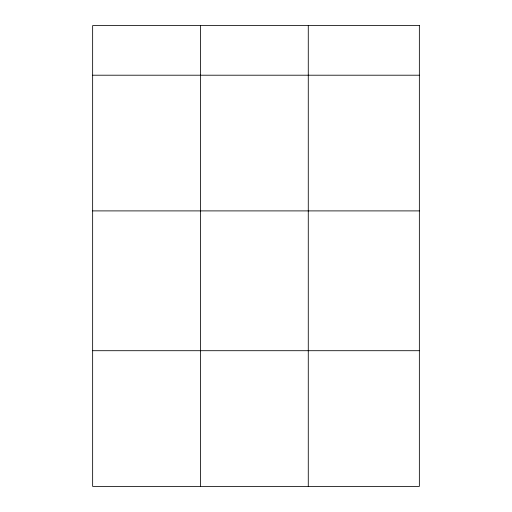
<?xml version="1.0" encoding="UTF-8"?>
<svg xmlns="http://www.w3.org/2000/svg" width="512" height="512" viewBox="0 0 512 512"><rect width="100%" height="100%" fill="white"/><g stroke="black" fill="none" stroke-linecap="round" stroke-linejoin="round"><path stroke-width="0.77" d="M92.646 75.206L419.354 75.206M92.646 210.899L419.354 210.899M92.646 350.707L419.354 350.707M308.275 25.6L308.275 486.4M200.461 25.6L200.461 486.4M419.354 25.6L92.646 25.6L92.646 486.4L419.354 486.4L419.354 25.6"/></g></svg>
